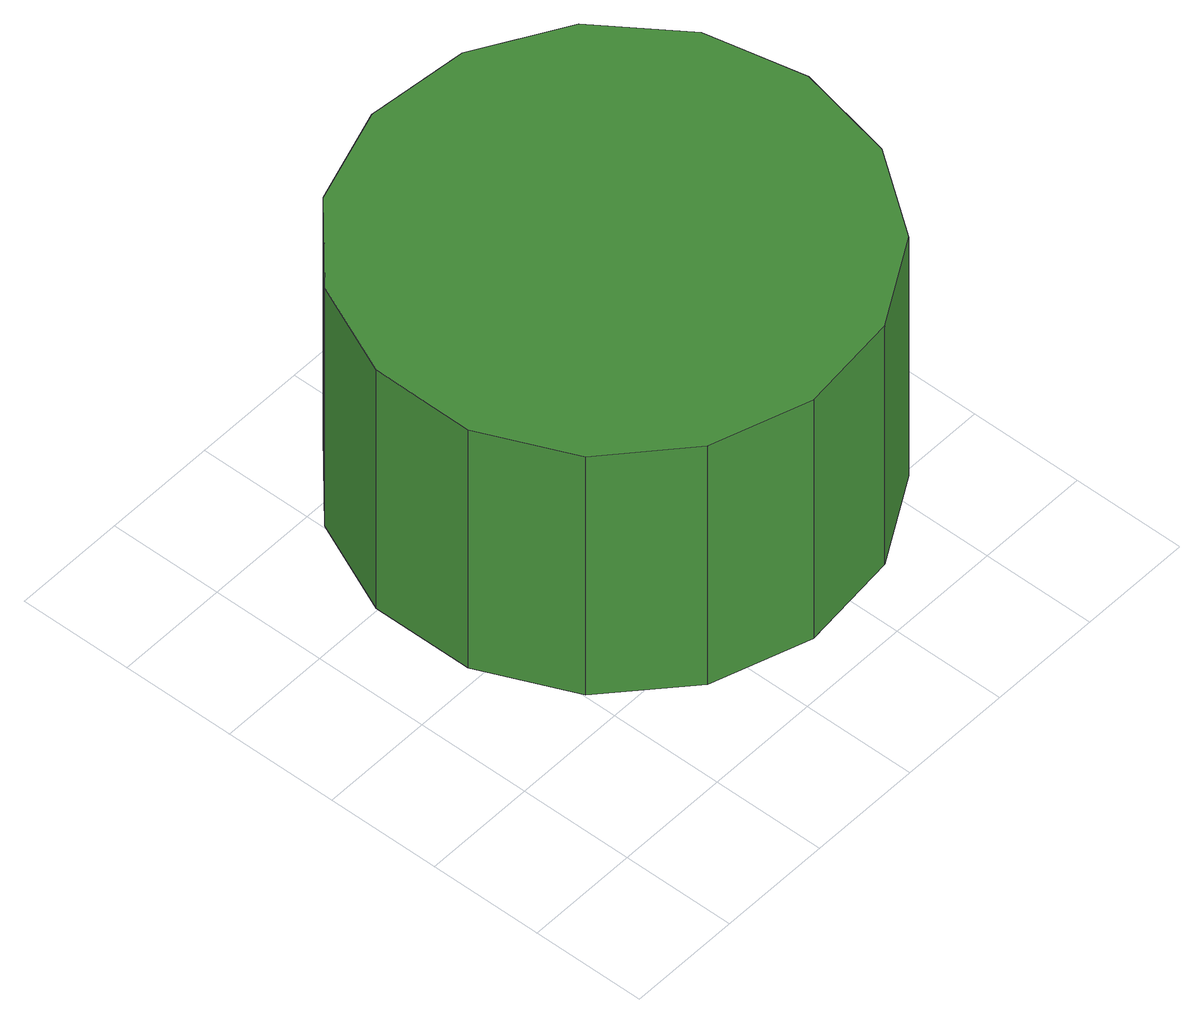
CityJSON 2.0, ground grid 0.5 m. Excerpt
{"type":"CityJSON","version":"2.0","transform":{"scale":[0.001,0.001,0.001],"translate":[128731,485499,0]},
"CityObjects":{
"tree1":{"type":"SolitaryVegetationObject","attributes":{"function":"something"},"geometry":[{"type":"MultiSurface","lod":"1","boundaries":[[[0,1,2,3,4,5,6,7,8,9,10,11,12,13,14]],[[15,16,17,18,19,20,21,22,23,24,25,26,27,28,29]],[[0,29,28,1]],[[1,28,27,2]],[[2,27,26,3]],[[3,26,25,4]],[[4,25,24,5]],[[5,24,23,6]],[[6,23,22,7]],[[7,22,21,8]],[[8,21,20,9]],[[9,20,19,10]],[[10,19,18,11]],[[11,18,17,12]],[[12,17,16,13]],[[13,16,15,14]],[[14,15,29,0]]]}]}
},
"vertices":[
[2469,1284,1917],[2375,1724,1917],[2110,2089,1917],[1720,2314,1917],[1272,2361,1917],[844,2222,1917],[509,1921,1917],[326,1509,1917],[326,1059,1917],[509,647,1917],[844,346,1917],[1272,207,1917],[1720,254,1917],[2110,479,1917],[2375,843,1917],[2375,843,627],[2110,479,627],[1720,254,627],[1272,207,627],[844,346,627],[509,647,627],[326,1059,627],[326,1509,627],[509,1921,627],[844,2222,627],[1272,2361,627],[1720,2314,627],[2110,2089,627],[2375,1724,627],[2469,1284,627]
]}
